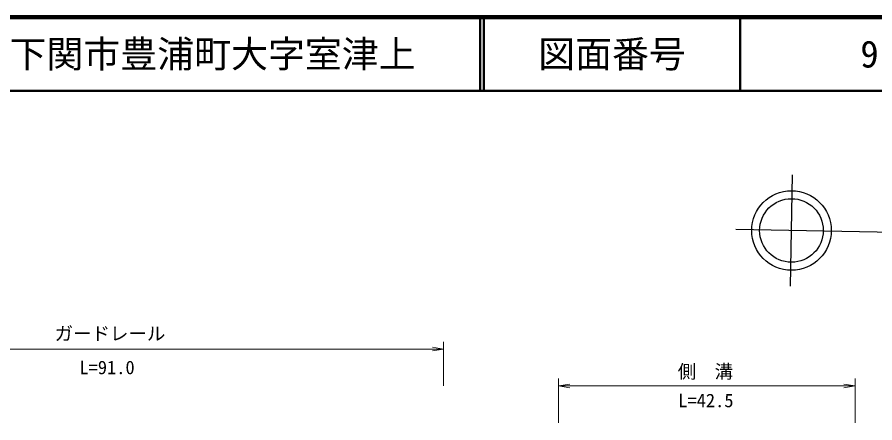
# Model space of a CAD drawing. Units: millimetres, scale not verified. Extents: x 40000 to 680000, y 20000 to 380000.
# Drawn here: x 446058 to 562220, y 325000 to 380000 of the extents above; entities that cross this region are included whole.
import ezdxf
from ezdxf.enums import TextEntityAlignment as Align

# ---------------------------------------------------------------- set-up
doc = ezdxf.new("R2010")
doc.units = ezdxf.units.MM
doc.header["$LTSCALE"] = 1000
for name, color, linetype, lineweight in [('M-BMK-SRVR', 3, 'Continuous', 25), ('M-STR-HTXT', 7, 'Continuous', 13), ('M-TTL', 2, 'Continuous', 140), ('M-TTL-LINE', 7, 'Continuous', 50)]:
    doc.layers.add(name, color=color, linetype=linetype, lineweight=lineweight)
doc.layers.add('M-TTL-TXT', color=7, linetype='Continuous')
doc.styles.add('ＭＳ ゴシック', font='')
doc.styles.get('ＭＳ ゴシック').set_extended_font_data('MS Gothic')

# ---------------------------------------------------------------- blocks, each defined once
blk = doc.blocks.new('open_arrow')
at = {"color": 0, "linetype": 'Continuous', "lineweight": -2}
blk.add_lwpolyline([(7.5, 1.25), (0, 0), (7.5, -1.25)], dxfattribs=at)

msp = doc.modelspace()

# ---------------------------------------------------------------- linework, layer by layer
at = {"layer": 'M-BMK-SRVR'}
for p, q in [((550778, 343541), (551074, 358621)), ((570315, 350701), (543386, 351230))]:
    msp.add_line(p, q, dxfattribs=at)
for radius in [5387, 4309]:
    msp.add_circle((550926, 351081), radius, dxfattribs=at)
at = {"layer": 'M-STR-HTXT'}
for p, q in [((503797, 330000), (503797, 336000)), ((413036, 335000), (503797, 335000)), ((519394, 325000), (519394, 331000)), ((519394, 330000), (559533, 330000)), ((559533, 325000), (559533, 331000))]:
    msp.add_line(p, q, dxfattribs=at)
at = {"layer": 'M-TTL'}
msp.add_line((680000, 380000), (40000, 380000), dxfattribs=at)
at = {"layer": 'M-TTL-LINE'}
for p, q in [((508747, 380000), (508747, 370000)), ((509247, 380000), (509247, 370000)), ((543997, 380000), (543997, 370000)), ((40000, 370000), (680000, 370000))]:
    msp.add_line(p, q, dxfattribs=at)

# ---------------------------------------------------------------- block references
at = {"layer": 'M-STR-HTXT', "xscale": 200, "yscale": 200, "rotation": 180}
for p in [(503797, 335000), (559533, 330000)]:
    msp.add_blockref('open_arrow', p, dxfattribs=at)
at = {"layer": 'M-STR-HTXT', "xscale": 200, "yscale": 200}
msp.add_blockref('open_arrow', (519394, 330000), dxfattribs=at)

# ---------------------------------------------------------------- texts
at = {"layer": 'M-STR-HTXT', "style": 'ＭＳ ゴシック'}
for s, p in [('ガードレール', (458627, 337104)), ('側\u3000溝', (539270, 331955))]:
    msp.add_text(s, height=1833, dxfattribs=at).set_placement(p, align=Align.MIDDLE_CENTER)
for s, p in [('L=91.0', (458231, 331048)), ('L=42.5', (539340, 326572))]:
    msp.add_text(s, height=1833, dxfattribs=at).set_placement(p, align=Align.BOTTOM_CENTER)
at = {"layer": 'M-TTL-TXT', "style": 'ＭＳ ゴシック'}
msp.add_text('下関市大字吉母\u3000下関市豊浦町大字室津上', height=3666, dxfattribs=at).set_placement((405024, 375000), align=Align.MIDDLE_LEFT)
for s, p in [('図面番号', (526622, 375000)), ('9', (561497, 375000))]:
    msp.add_text(s, height=3666, dxfattribs=at).set_placement(p, align=Align.MIDDLE_CENTER)

doc.saveas('drawing.dxf')
